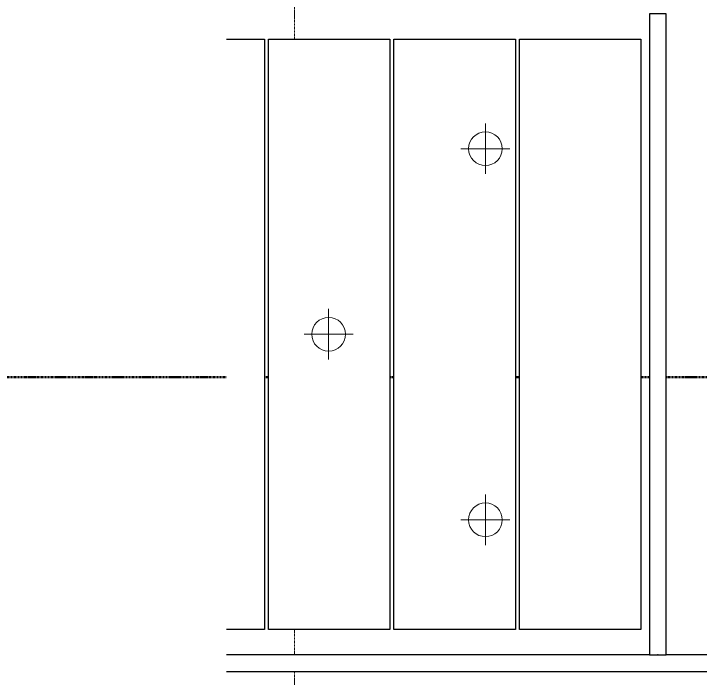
# Model space of a CAD drawing. Header units: millimetres. Extents: x -794334 to -714814, y -17806 to 22403.
# Drawn here: x -791115 to -789079, y -2491 to -521 of the extents above; entities that cross this region are included whole.
import ezdxf
from ezdxf.xclip import XClip

# ---------------------------------------------------------------- set-up
doc = ezdxf.new("R2010")
doc.units = ezdxf.units.MM
doc.header["$XCLIPFRAME"] = 0
doc.linetypes.add('DPA_Grid _ Level 100', pattern=[10, 5.5, -1.6, 1.3, -1.6])
for name, color, linetype in [('000 - WIPEOUT', 250, 'Continuous'), ('A04_TUBE SERIES', 2, 'Continuous'), ('A11_ALU.SOLID SHEET', 2, 'Continuous')]:
    doc.layers.add(name, color=color, linetype=linetype)
for name, color, linetype, lineweight in [('A-DETL-GENF', 2, 'Continuous', 9), ('E-LITE-EQPM', 2, 'Continuous', 9), ('G-ANNO-SECL', 3, 'Continuous', 9), ('S-GRID', 251, 'Continuous', 9)]:
    doc.layers.add(name, color=color, linetype=linetype, lineweight=lineweight)

# ---------------------------------------------------------------- blocks, each defined once
blk = doc.blocks.new('*U804')
at = {"layer": 'S-GRID', "linetype": 'DPA_Grid _ Level 100'}
blk.add_line((-11400, -21385.5), (-11400, 16671.4), dxfattribs=at)
blk = doc.blocks.new('*U1417')
blk.add_attdef('EXTR.OVL-LENGTH_', (-25, -59.1), '', height=5)
blk.add_wipeout([(-25, 0), (25, 0), (25, 1900), (-25, 1900)]).dxf.layer = '000 - WIPEOUT'
blk.add_point((0, 0))
at = {"layer": 'A04_TUBE SERIES', "color": 0}
blk.add_lwpolyline([(-25, 0), (25, 0), (25, 1900), (-25, 1900)], close=True, dxfattribs=at)
blk = doc.blocks.new('*U1433')
blk.add_attdef('EXTR.OVL-LENGTH_', (-25, -59.1), '', height=5)
blk.add_wipeout([(-25, 25), (25, -25), (25, 6373.5), (-25, 6323.5)]).dxf.layer = '000 - WIPEOUT'
at = {"layer": 'A04_TUBE SERIES', "color": 0}
blk.add_lwpolyline([(-25, 25), (25, -25), (25, 6373.5), (-25, 6323.5)], close=True, dxfattribs=at)
blk = doc.blocks.new('*U1541')
at = {"color": 6}
blk.add_point((-37.5, 0), dxfattribs=at)
at = {"color": 3}
for points in [[(-875, 924), (875, 924), (875, 564), (-875, 564)], [(-875, 552), (875, 552), (875, 192), (-875, 192)], [(-875, -192), (875, -192), (875, -552), (-875, -552)], [(-875, -564), (875, -564), (875, -924), (-875, -924)]]:
    blk.add_wipeout(points, dxfattribs=at).dxf.layer = '000 - WIPEOUT'
at = {"layer": 'A11_ALU.SOLID SHEET', "color": 0, "linetype": 'ByBlock'}
for points in [[(875, 564), (-875, 564), (-875, 924), (875, 924)], [(875, 192), (-875, 192), (-875, 552), (875, 552)], [(875, -552), (-875, -552), (-875, -192), (875, -192)], [(875, -924), (-875, -924), (-875, -564), (875, -564)]]:
    blk.add_lwpolyline(points, close=True, dxfattribs=at)
at = {"color": 3}
blk.add_wipeout([(-875, 180), (875, 180), (875, -180), (-875, -180)], dxfattribs=at).dxf.layer = '000 - WIPEOUT'
at = {"layer": 'A11_ALU.SOLID SHEET', "color": 0, "linetype": 'ByBlock'}
blk.add_lwpolyline([(875, -180), (-875, -180), (-875, 180), (875, 180)], close=True, dxfattribs=at)
blk = doc.blocks.new('*U1629')
at = {"layer": 'A11_ALU.SOLID SHEET', "linetype": 'ByBlock'}
for name, p, rotation in [('*U1541', (-45498.5, -5050.5), 90), ('*U1433', (-46473.5, -6025.5), 270)]:
    blk.add_blockref(name, p, dxfattribs=dict(at, rotation=rotation))
blk.add_blockref('*U1417', (-44524, -6000.5), dxfattribs=at)
blk = doc.blocks.new('LGF_DL_SAA_LowPower_DL1a1 - LGF_DL_SAA_LowPower_DL1a-12437659-4150-01 CONCOURSE LEVEL - REFLECTED CEILING PLAN')
at = {"layer": 'A-DETL-GENF'}
for p, q in [((0, 75), (0, -75)), ((72.5, 0), (-72.5, 0))]:
    blk.add_line(p, q, dxfattribs=at)
blk.add_circle((0, 0), 50, dxfattribs=at)
blk = doc.blocks.new('LGF_DL_SAA_LowPower_DL1a1 - LGF_DL_SAA_LowPower_DL1a-12438006-4150-01 CONCOURSE LEVEL - REFLECTED CEILING PLAN')
at = {"layer": 'A-DETL-GENF'}
for p, q in [((0, -75), (0, 75)), ((72.5, 0), (-72.5, 0))]:
    blk.add_line(p, q, dxfattribs=at)
blk.add_circle((0, 0), 50, dxfattribs=at)
blk = doc.blocks.new('C-1-PP19-AR-4150-01-B_20250901-115810_EXDOWNLIGHT')
at = {"layer": 'E-LITE-EQPM'}
for name, p, rotation in [('LGF_DL_SAA_LowPower_DL1a1 - LGF_DL_SAA_LowPower_DL1a-12437659-4150-01 CONCOURSE LEVEL - REFLECTED CEILING PLAN', (-45034, -4500.5), 359.9999881697653), ('LGF_DL_SAA_LowPower_DL1a1 - LGF_DL_SAA_LowPower_DL1a-12437659-4150-01 CONCOURSE LEVEL - REFLECTED CEILING PLAN', (-45499, -5050.5), 359.9999881697653), ('LGF_DL_SAA_LowPower_DL1a1 - LGF_DL_SAA_LowPower_DL1a-12438006-4150-01 CONCOURSE LEVEL - REFLECTED CEILING PLAN', (-45034, -5600.5), 1.18302346677688e-05)]:
    blk.add_blockref(name, p, dxfattribs=dict(at, rotation=rotation))

msp = doc.modelspace()

# ---------------------------------------------------------------- linework, layer by layer
at = {"layer": 'G-ANNO-SECL', "linetype": 'DPA_Grid _ Level 100', "lineweight": 50}
msp.add_line((-792444.1, -1598.3), (-717748.3, -1598.3), dxfattribs=at)

# ---------------------------------------------------------------- block references
msp.add_blockref('*U804', (-778882.4, 3579))

# ---------------------------------------------------------------- next in the draw order: block references
ref = msp.add_blockref('*U1629', (-744681.2, 3579))
XClip(ref).set_block_clipping_path([(-45802.4668593339, -9620.0029952967), (23702.8690583039, 10334.9999958097)])

# ---------------------------------------------------------------- next in the draw order: block references
ref = msp.add_blockref('C-1-PP19-AR-4150-01-B_20250901-115810_EXDOWNLIGHT', (-744682.4, 3579))
XClip(ref).set_block_clipping_path([(-45801.3280238605, -9620.0029952967), (23704.0078937773, 10334.9999958097)])

doc.saveas('drawing.dxf')
